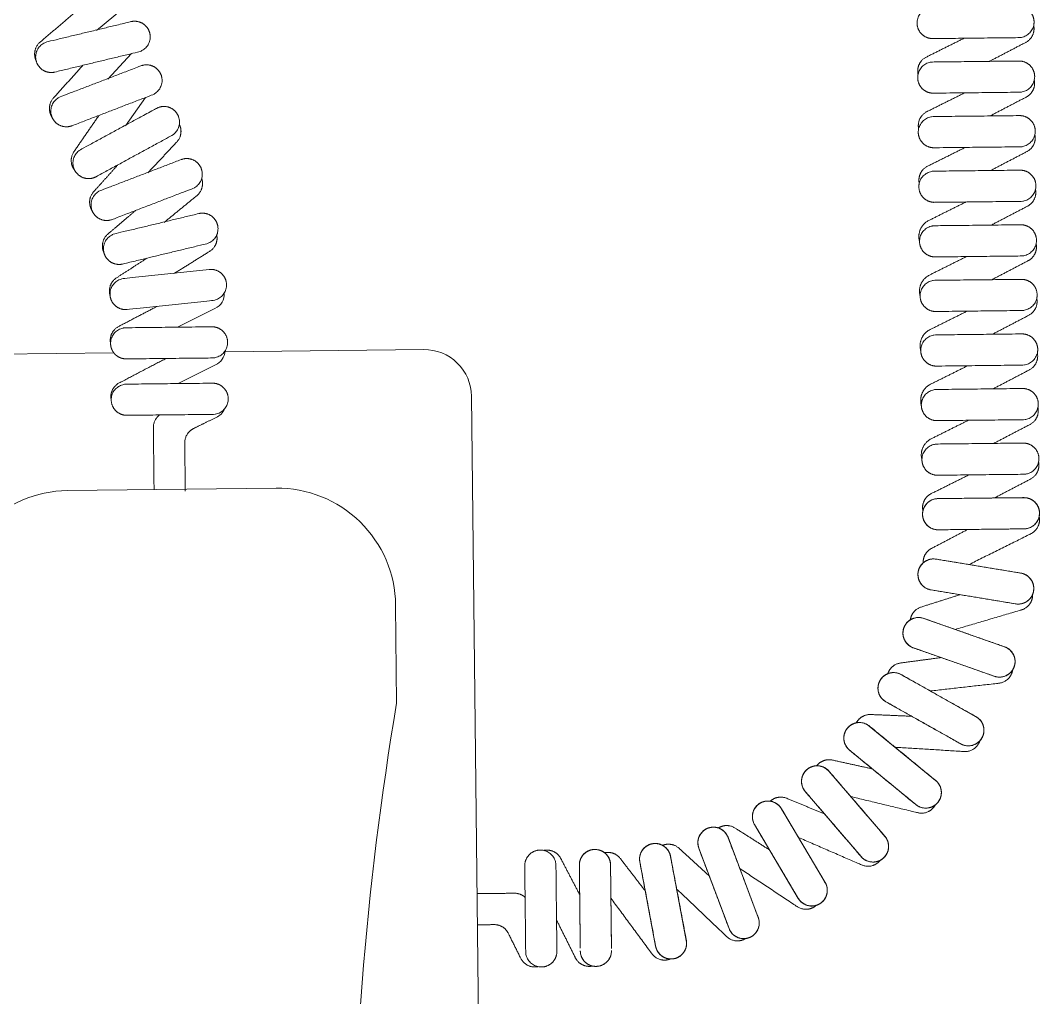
# Paper-space layout 'office1 floor1' of a CAD drawing. Header units: inches. Extents: x 0.3 to 10.8, y 1.4 to 4.2.
# Drawn here: x 7.92843 to 7.96991, y 2.16451 to 2.20429 of the extents above; entities that cross this region are included whole.
import ezdxf

# ---------------------------------------------------------------- set-up
doc = ezdxf.new("R2010")
doc.units = ezdxf.units.IN
doc.header["$MEASUREMENT"] = 0
doc.layers.get('0').update_dxf_attribs({"lineweight": 0})
doc.layers.add('EQUI', color=3, linetype='Continuous', lineweight=0)
doc.layers.add('EQUIP', color=3, linetype='Continuous', lineweight=0)

# ---------------------------------------------------------------- blocks, each defined once
blk = doc.blocks.new('IP PHONE')
at = {"layer": 'EQUI'}
blk.add_line((-48.645, 0), (35.687, 0), dxfattribs=at)
blk.add_lwpolyline([(-46.105, 92.724, -0.414214), (-39.856, 86.476), (-39.856, 77.976, 0.089443), (-39.856, 18.684), (-39.856, 13.497, -0.414214), (-46.105, 7.248), (-57.141, 7.248, -0.414214), (-63.389, 13.497), (-63.389, 18.684, 0.089443), (-63.389, 77.976), (-63.389, 86.476, -0.414214), (-57.141, 92.724)], format="xyb", close=True, dxfattribs=at)
blk.add_lwpolyline([(-60.624, 91.663), (-65.029, 91.663, 0.414214), (-67.528, 89.164), (-67.528, 2.499, 0.414214), (-65.029, 0), (-54.513, 0)], format="xyb", dxfattribs=at)
at = {"layer": 'EQUIP', "extrusion": (-0.984808, -0.173648, 0)}
blk.add_line((-77.78, 26.947), (-78.568, 31.415), dxfattribs=at)
at = {"layer": 'EQUIP', "extrusion": (0.984808, 0.173648, 0)}
blk.add_line((-76.943, 31.702), (-76.155, 27.233), dxfattribs=at)
at = {"layer": 'EQUIP', "extrusion": (0.939693, 0.34202, 0)}
blk.add_line((-80.834, 30.808), (-79.283, 26.544), dxfattribs=at)
at = {"layer": 'EQUIP', "extrusion": (-0.939693, -0.34202, 0)}
blk.add_line((-80.833, 25.98), (-82.385, 30.243), dxfattribs=at)
at = {"layer": 'EQUIP', "extrusion": (0.866025, 0.5, 0)}
blk.add_line((-84.512, 29.252), (-82.243, 25.322), dxfattribs=at)
at = {"layer": 'EQUIP', "extrusion": (-0.866025, -0.5, 0)}
blk.add_line((-83.672, 24.497), (-85.941, 28.427), dxfattribs=at)
at = {"layer": 'EQUIP', "extrusion": (0, 0, -1)}
for p, q in [((-87.863, 27.081), (-84.947, 23.605)), ((-86.21, 22.544), (-89.127, 26.02)), ((-90.786, 24.361), (-87.311, 21.444)), ((-88.371, 20.18), (-91.847, 23.097)), ((-93.193, 21.174), (-89.264, 18.906)), ((-90.089, 17.477), (-94.018, 19.745))]:
    blk.add_line(p, q, dxfattribs=at)
at = {"layer": 'EQUIP'}
for p, q in [((-74.605, 27.369), (-74.605, 27.369, 2.887)), ((-54.012, 0.686), (-52.016, 1.653)), ((-54.012, -2.298), (-52.016, -1.331)), ((-50.473, -13.5), (-49.383, -12.014)), ((-49.755, -15.826), (-48.48, -14.495)), ((-49.347, -18.227), (-47.909, -17.073))]:
    blk.add_line(p, q, dxfattribs=at)
at = {"layer": 'EQUIP', "extrusion": (0.34202, 0.939693, 0)}
blk.add_line((-95.01, 17.618), (-90.746, 16.067), dxfattribs=at)
at = {"layer": 'EQUIP', "extrusion": (-0.34202, -0.939693, 0)}
blk.add_line((-91.31, 14.516), (-95.574, 16.068), dxfattribs=at)
at = {"layer": 'EQUIP', "extrusion": (0.173648, 0.984808, 0)}
blk.add_line((-96.182, 13.801), (-91.713, 13.013), dxfattribs=at)
at = {"layer": 'EQUIP', "extrusion": (-0.173648, -0.984808, 0)}
blk.add_line((-92, 11.388), (-96.468, 12.176), dxfattribs=at)
at = {"layer": 'EQUIP', "extrusion": (2.1929e-12, 1, 0)}
blk.add_line((-96.673, 9.838), (-92.135, 9.838), dxfattribs=at)
at = {"layer": 'EQUIP', "extrusion": (-1.86217e-12, -1, 0)}
blk.add_line((-92.135, 8.188), (-96.673, 8.188), dxfattribs=at)
at = {"layer": 'EQUIP'}
for points in [[(-78.568, 31.415, 2.887), (-78.568, 31.415, 0)], [(-76.943, 31.702, 2.887), (-76.943, 31.702, 0)], [(-80.834, 30.808, 0), (-80.834, 30.808, 2.887)], [(-82.385, 30.243, 2.887), (-82.385, 30.243, 0)], [(-84.512, 29.252, 2.887), (-84.512, 29.252, 0)], [(-85.941, 28.427, 2.887), (-85.941, 28.427, 0)], [(-87.863, 27.081, 0), (-87.863, 27.081, 2.887)], [(-77.78, 26.947, 0), (-77.78, 26.947, 2.887)], [(-89.127, 26.02, 0), (-89.127, 26.02, 2.887)], [(-80.833, 25.98, 2.887), (-80.833, 25.98, 0)], [(-90.786, 24.361, 2.887), (-90.786, 24.361, 0)], [(-83.672, 24.497, 0), (-83.672, 24.497, 2.887)], [(-91.847, 23.097, 2.887), (-91.847, 23.097, 0)], [(-86.21, 22.544, 2.887), (-86.21, 22.544, 0)], [(-93.193, 21.174, 2.887), (-93.193, 21.174, 0)], [(-88.371, 20.18, 0), (-88.371, 20.18, 2.887)], [(-94.018, 19.745, 2.887), (-94.018, 19.745, 0)], [(-95.01, 17.618, 2.887), (-95.01, 17.618, 0)], [(-90.089, 17.477, 2.887), (-90.089, 17.477, 0)], [(-95.574, 16.068, 2.887), (-95.574, 16.068, 0)], [(-91.31, 14.516, 0), (-91.31, 14.516, 2.887)], [(-96.182, 13.801, 2.887), (-96.182, 13.801, 0)], [(-96.468, 12.176, 0), (-96.468, 12.176, 2.887)], [(-92, 11.388, 2.887), (-92, 11.388, 0)], [(-96.673, 9.838, 2.887), (-96.673, 9.838, 0)], [(-96.673, 8.188, 2.887), (-96.673, 8.188, 0)], [(-92.135, 8.188, 2.887), (-92.135, 8.188, 0)]]:
    blk.add_polyline3d(points, dxfattribs=at)
at = {"layer": 'EQUIP', "extrusion": (0, 0, -1)}
for centre, major_axis, start_param, end_param in [((-77.755, 31.558), (-0.583, 0.583), 5.323254, 8.464847), ((-81.61, 30.526), (-0.583, 0.583), 5.148721, 8.290314), ((-85.226, 28.839), (-0.583, 0.583), 4.974188, 8.115781), ((-88.495, 26.55), (-0.583, 0.583), 4.799655, 7.941248), ((-76.967, 27.09), (-0.583, 0.583), 2.181662, 5.323254), ((-80.058, 26.262), (-0.583, 0.583), 2.007129, 5.148721), ((-82.958, 24.91), (-0.583, 0.583), 1.832596, 4.974188), ((-91.317, 23.729), (0.583, 0.583), 3.054326, 6.195919), ((-85.578, 23.074), (-0.583, 0.583), 1.658063, 4.799655), ((-93.606, 20.46), (-0.583, 0.583), 4.45059, 7.592182), ((-87.841, 20.812), (-0.583, 0.583), 1.48353, 4.625123), ((-89.676, 18.191), (-0.583, 0.583), 1.308997, 4.45059), ((-95.292, 16.843), (0.583, 0.583), 2.70526, 5.846853), ((-91.028, 15.291), (0.583, 0.583), -0.436332, 2.70526), ((-96.325, 12.989), (-0.583, 0.583), 4.101524, 7.243116), ((-91.856, 12.201), (-0.583, 0.583), 0.959931, 4.101524), ((-96.673, 9.013), (-0.583, 0.583), 3.926991, 7.068583), ((-92.135, 9.013), (-0.583, 0.583), 0.785398, 3.926991)]:
    blk.add_ellipse(centre, major_axis=major_axis, ratio=1, start_param=start_param, end_param=end_param, dxfattribs=at)
at = {"layer": 'EQUIP'}
for centre, major_axis, start_param, end_param in [((-53.691, 2.71), (-0.583, 0.583), -0.385661, 0.388895), ((-53.691, -0.073), (-0.583, 0.583), -0.385661, 0.739792), ((-53.691, -3.057), (0.583, 0.583), 1.185135, 2.416096)]:
    blk.add_ellipse(centre, major_axis=major_axis, ratio=1, start_param=start_param, end_param=end_param, dxfattribs=at)
for points, weights, knots in [([(-76.155, 27.233, 2.887), (-76.155, 27.233, 1.444), (-76.155, 27.233), (-76.155, 27.233, 1.444), (-76.155, 27.233, 2.887), (-76.012, 26.421, 2.887), (-76.824, 26.278, 2.887), (-77.636, 26.134, 2.887), (-77.78, 26.947, 2.887), (-78.174, 29.181, 2.887), (-78.568, 31.415, 2.887), (-78.711, 32.228, 2.887), (-77.898, 32.371, 2.887), (-77.086, 32.514, 2.887), (-76.943, 31.702, 2.887), (-76.549, 29.467, 2.887), (-76.155, 27.233, 2.887), (-76.012, 26.421, 2.887), (-76.824, 26.278, 2.887), (-77.636, 26.134, 2.887), (-77.78, 26.947, 2.887), (-78.174, 29.181, 2.887), (-78.568, 31.415, 2.887), (-78.711, 32.228, 2.887), (-77.898, 32.371, 2.887), (-77.086, 32.514, 2.887), (-76.943, 31.702, 2.887), (-76.549, 29.467, 2.887), (-76.155, 27.233, 2.887)], [1, 1, 1, 1, 1, 0.707106781187, 1, 0.707106781187, 1, 1, 1, 0.707106781187, 1, 0.707106781187, 1, 1, 1, 0.707106781187, 1, 0.707106781187, 1, 1, 1, 0.707106781187, 1, 0.707106781187, 1, 1, 1], [0, 0, 0, 1, 1, 2, 2, 3.570796, 3.570796, 5.141593, 5.141593, 6.141593, 6.141593, 7.712389, 7.712389, 9.283185, 9.283185, 10.283185, 10.283185, 11.853982, 11.853982, 13.424778, 13.424778, 14.424778, 14.424778, 15.995574, 15.995574, 17.566371, 17.566371, 18.566371, 18.566371, 18.566371]), ([(-74.605, 29.135), (-75.67, 30.611), (-76.735, 32.087), (-77.107, 32.618), (-77.711, 32.382)], [1, 1, 1, 0.786151692928, 1], [0, 0, 0, 1, 1, 2.332478, 2.332478, 2.332478]), ([(-74.605, 31.906, 2.887), (-74.605, 31.906, 1.444), (-74.605, 31.906), (-74.605, 31.906, 1.444), (-74.605, 31.906, 2.887), (-74.605, 32.731, 2.887), (-73.78, 32.731, 2.887), (-72.955, 32.731, 2.887), (-72.955, 31.906, 2.887), (-72.955, 32.731, 2.887), (-73.78, 32.731, 2.887), (-74.605, 32.731, 2.887), (-74.605, 31.906, 2.887)], [1, 1, 1, 1, 1, 0.707106781187, 1, 0.707106781187, 1, 0.707106781187, 1, 0.707106781187, 1], [0, 0, 0, 1, 1, 2, 2, 3.570796, 3.570796, 5.141593, 5.141593, 6.712389, 6.712389, 8.283185, 8.283185, 8.283185]), ([(-72.955, 31.906, 2.887), (-72.955, 31.906, 1.444), (-72.955, 31.906), (-72.955, 32.731), (-73.78, 32.731), (-74.605, 32.731), (-74.605, 31.906), (-74.605, 32.731), (-73.78, 32.731), (-72.955, 32.731), (-72.955, 31.906), (-72.955, 31.906, 1.444), (-72.955, 31.906, 2.887)], [1, 1, 1, 0.707106781187, 1, 0.707106781187, 1, 0.707106781187, 1, 0.707106781187, 1, 1, 1], [0, 0, 0, 1, 1, 2.570796, 2.570796, 4.141593, 4.141593, 5.712389, 5.712389, 7.283185, 7.283185, 8.283185, 8.283185, 8.283185]), ([(-71.717, 30.253), (-72.2, 31.251), (-72.684, 32.25), (-72.958, 32.837), (-73.593, 32.71)], [1, 1, 1, 0.786151692939, 1], [0, 0, 0, 1, 1, 2.332478, 2.332478, 2.332478]), ([(-71.717, 31.906), (-71.717, 29.637), (-71.717, 27.369), (-71.717, 26.544), (-70.892, 26.544), (-70.067, 26.544), (-70.067, 27.369), (-70.067, 29.637), (-70.067, 31.906), (-70.067, 32.731), (-70.892, 32.731), (-71.717, 32.731), (-71.717, 31.906)], [1, 1, 1, 0.707106781187, 1, 0.707106781187, 1, 1, 1, 0.707106781187, 1, 0.707106781187, 1], [0, 0, 0, 1, 1, 2.570796, 2.570796, 4.141593, 4.141593, 5.141593, 5.141593, 6.712389, 6.712389, 8.283185, 8.283185, 8.283185]), ([(-70.706, 32.71), (-70.07, 32.837), (-69.796, 32.25), (-69.476, 31.589), (-69.157, 30.928), (-68.932, 30.462), (-68.414, 30.462), (-67.971, 30.462), (-67.528, 30.462)], [1, 0.786151692939, 1, 1, 1, 0.847202679916, 1, 1, 1], [0, 0, 0, 1.332478, 1.332478, 2.332478, 2.332478, 3.452675, 3.452675, 3.877036, 3.877036, 3.877036]), ([(-72.955, 27.369, 2.887), (-72.955, 27.369, 1.444), (-72.955, 27.369), (-72.955, 29.637), (-72.955, 31.906), (-72.955, 29.637), (-72.955, 27.369), (-72.955, 26.544), (-73.78, 26.544), (-74.605, 26.544), (-74.605, 27.369), (-74.605, 29.637), (-74.605, 31.906), (-74.605, 29.637), (-74.605, 27.369), (-74.605, 26.544), (-73.78, 26.544), (-72.955, 26.544), (-72.955, 27.369), (-72.955, 27.369, 1.444), (-72.955, 27.369, 2.887)], [1, 1, 1, 1, 1, 1, 1, 0.707106781187, 1, 0.707106781187, 1, 1, 1, 1, 1, 0.707106781187, 1, 0.707106781187, 1, 1, 1], [0, 0, 0, 1, 1, 2, 2, 3, 3, 4.570796, 4.570796, 6.141593, 6.141593, 7.141593, 7.141593, 8.141593, 8.141593, 9.712389, 9.712389, 11.283185, 11.283185, 12.283185, 12.283185, 12.283185]), ([(-79.283, 26.544, 2.887), (-79.283, 26.544, 1.444), (-79.283, 26.544), (-79.283, 26.544, 1.444), (-79.283, 26.544, 2.887), (-79, 25.769, 2.887), (-79.776, 25.487, 2.887), (-80.551, 25.205, 2.887), (-80.833, 25.98, 2.887), (-81.609, 28.112, 2.887), (-82.385, 30.243, 2.887), (-82.667, 31.019, 2.887), (-81.892, 31.301, 2.887), (-81.117, 31.583, 2.887), (-80.834, 30.808, 2.887), (-80.058, 28.676, 2.887), (-79.283, 26.544, 2.887), (-79.12, 26.096, 2.887), (-79.426, 25.732, 2.887), (-79.732, 25.367, 2.887), (-80.201, 25.449, 2.887), (-80.67, 25.532, 2.887), (-80.833, 25.98, 2.887), (-81.609, 28.112, 2.887), (-82.385, 30.243, 2.887), (-82.667, 31.019, 2.887), (-81.892, 31.301, 2.887), (-81.117, 31.583, 2.887), (-80.834, 30.808, 2.887), (-80.058, 28.676, 2.887), (-79.283, 26.544, 2.887)], [1, 1, 1, 1, 1, 0.707106781187, 1, 0.707106781187, 1, 1, 1, 0.707106781187, 1, 0.707106781187, 1, 1, 1, 0.866025403784, 1, 0.866025403784, 1, 0.866025403784, 1, 1, 1, 0.707106781187, 1, 0.707106781187, 1, 1, 1], [0, 0, 0, 1, 1, 2, 2, 3.570796, 3.570796, 5.141593, 5.141593, 6.141593, 6.141593, 7.712389, 7.712389, 9.283185, 9.283185, 10.283185, 10.283185, 11.330383, 11.330383, 12.37758, 12.37758, 13.424778, 13.424778, 14.424778, 14.424778, 15.995574, 15.995574, 17.566371, 17.566371, 18.566371, 18.566371, 18.566371]), ([(-78.086, 28.686), (-79.392, 29.955), (-80.697, 31.223), (-81.155, 31.682), (-81.709, 31.344)], [1, 1, 1, 0.786151692921, 1], [0, 0, 0, 1, 1, 2.332478, 2.332478, 2.332478]), ([(-72.955, 27.369, 2.887), (-72.955, 29.637, 2.887), (-72.955, 31.906, 2.887), (-72.955, 29.637, 2.887), (-72.955, 27.369, 2.887), (-72.955, 26.544, 2.887), (-73.78, 26.544, 2.887), (-74.605, 26.544, 2.887), (-74.605, 27.369, 2.887), (-74.605, 29.637, 2.887), (-74.605, 31.906, 2.887), (-74.605, 29.637, 2.887), (-74.605, 27.369, 2.887), (-74.605, 26.544, 2.887), (-73.78, 26.544, 2.887), (-72.955, 26.544, 2.887), (-72.955, 27.369, 2.887)], [1, 1, 1, 1, 1, 0.707106781187, 1, 0.707106781187, 1, 1, 1, 1, 1, 0.707106781187, 1, 0.707106781187, 1], [0, 0, 0, 1, 1, 2, 2, 3.570796, 3.570796, 5.141593, 5.141593, 6.141593, 6.141593, 7.141593, 7.141593, 8.712389, 8.712389, 10.283185, 10.283185, 10.283185]), ([(-82.243, 25.322, 2.887), (-82.243, 25.322, 1.444), (-82.243, 25.322), (-82.243, 25.322, 1.444), (-82.243, 25.322, 2.887), (-82.005, 24.91, 2.887), (-82.243, 24.497, 2.887), (-82.481, 24.085, 2.887), (-82.958, 24.085, 2.887), (-83.434, 24.085, 2.887), (-83.672, 24.497, 2.887), (-84.806, 26.462, 2.887), (-85.941, 28.427, 2.887), (-86.353, 29.141, 2.887), (-85.639, 29.554, 2.887), (-84.924, 29.966, 2.887), (-84.512, 29.252, 2.887), (-83.377, 27.287, 2.887), (-82.243, 25.322, 2.887), (-81.831, 24.608, 2.887), (-82.545, 24.195, 2.887), (-83.26, 23.783, 2.887), (-83.672, 24.497, 2.887), (-84.806, 26.462, 2.887), (-85.941, 28.427, 2.887), (-86.179, 28.839, 2.887), (-85.941, 29.252, 2.887), (-85.702, 29.664, 2.887), (-85.226, 29.664, 2.887), (-84.75, 29.664, 2.887), (-84.512, 29.252, 2.887), (-83.377, 27.287, 2.887), (-82.243, 25.322, 2.887)], [1, 1, 1, 1, 1, 0.866025403784, 1, 0.866025403784, 1, 0.866025403784, 1, 1, 1, 0.707106781187, 1, 0.707106781187, 1, 1, 1, 0.707106781187, 1, 0.707106781187, 1, 1, 1, 0.866025403784, 1, 0.866025403784, 1, 0.866025403784, 1, 1, 1], [0, 0, 0, 1, 1, 2, 2, 3.047198, 3.047198, 4.094395, 4.094395, 5.141593, 5.141593, 6.141593, 6.141593, 7.712389, 7.712389, 9.283185, 9.283185, 10.283185, 10.283185, 11.853982, 11.853982, 13.424778, 13.424778, 14.424778, 14.424778, 15.471976, 15.471976, 16.519173, 16.519173, 17.566371, 17.566371, 18.566371, 18.566371, 18.566371]), ([(-81.437, 27.639), (-82.943, 28.662), (-84.448, 29.685), (-84.98, 30.057), (-85.467, 29.628)], [1, 1, 1, 0.78615169292, 1], [0, 0, 0, 1, 1, 2.332478, 2.332478, 2.332478]), ([(-76.425, 28.768), (-75.785, 27.915), (-75.144, 27.063), (-74.832, 26.617), (-74.3, 26.728)], [1, 1, 1, 0.835008954328, 1], [0, 0, 0, 1, 1, 2.165295, 2.165295, 2.165295]), ([(-72.955, 28.927), (-72.472, 27.976), (-71.989, 27.025), (-71.715, 26.438), (-71.079, 26.565)], [1, 1, 1, 0.786151691851, 1], [0, 0, 0, 1, 1, 2.332478, 2.332478, 2.332478]), ([(-70.067, 29.036), (-69.829, 28.813), (-69.503, 28.813), (-68.516, 28.813), (-67.528, 28.813)], [1, 0.929807311735, 1, 1, 1], [0, 0, 0, 0.753815, 0.753815, 1.375486, 1.375486, 1.375486]), ([(-84.555, 26.027), (-86.216, 26.772), (-87.876, 27.518), (-88.464, 27.792), (-88.869, 27.286)], [1, 1, 1, 0.786151692925, 1], [0, 0, 0, 1, 1, 2.332478, 2.332478, 2.332478]), ([(-79.816, 28.009), (-79.036, 27.28), (-78.257, 26.552), (-77.873, 26.167), (-77.368, 26.369)], [1, 1, 1, 0.83500895432, 1], [0, 0, 0, 1, 1, 2.165295, 2.165295, 2.165295]), ([(-84.947, 23.605, 2.887), (-84.947, 23.605, 1.444), (-84.947, 23.605), (-84.947, 23.605, 1.444), (-84.947, 23.605, 2.887), (-84.416, 22.973, 2.887), (-85.048, 22.443, 2.887), (-85.68, 21.912, 2.887), (-86.21, 22.544, 2.887), (-87.669, 24.282, 2.887), (-89.127, 26.02, 2.887), (-89.657, 26.652, 2.887), (-89.025, 27.182, 2.887), (-88.393, 27.712, 2.887), (-87.863, 27.081, 2.887), (-86.405, 25.343, 2.887), (-84.947, 23.605, 2.887), (-84.416, 22.973, 2.887), (-85.048, 22.443, 2.887), (-85.68, 21.912, 2.887), (-86.21, 22.544, 2.887), (-87.669, 24.282, 2.887), (-89.127, 26.02, 2.887), (-89.657, 26.652, 2.887), (-89.025, 27.182, 2.887), (-88.393, 27.712, 2.887), (-87.863, 27.081, 2.887), (-86.405, 25.343, 2.887), (-84.947, 23.605, 2.887)], [1, 1, 1, 1, 1, 0.707106781187, 1, 0.707106781187, 1, 1, 1, 0.707106781187, 1, 0.707106781187, 1, 1, 1, 0.707106781187, 1, 0.707106781187, 1, 1, 1, 0.707106781187, 1, 0.707106781187, 1, 1, 1], [0, 0, 0, 1, 1, 2, 2, 3.570796, 3.570796, 5.141593, 5.141593, 6.141593, 6.141593, 7.712389, 7.712389, 9.283185, 9.283185, 10.283185, 10.283185, 11.853982, 11.853982, 13.424778, 13.424778, 14.424778, 14.424778, 15.995574, 15.995574, 17.566371, 17.566371, 18.566371, 18.566371, 18.566371]), ([(-83.022, 26.672), (-82.129, 26.09), (-81.235, 25.508), (-80.789, 25.196), (-80.327, 25.482)], [1, 1, 1, 0.835008954318, 1], [0, 0, 0, 1, 1, 2.165295, 2.165295, 2.165295]), ([(-87.346, 23.897), (-89.11, 24.343), (-90.875, 24.789), (-91.502, 24.957), (-91.813, 24.388)], [1, 1, 1, 0.786151692935, 1], [0, 0, 0, 1, 1, 2.332478, 2.332478, 2.332478]), ([(-85.948, 24.799), (-84.967, 24.381), (-83.986, 23.963), (-83.493, 23.733), (-83.088, 24.095)], [1, 1, 1, 0.835008954319, 1], [0, 0, 0, 1, 1, 2.165295, 2.165295, 2.165295]), ([(-87.311, 21.444, 2.887), (-87.311, 21.444, 1.444), (-87.311, 21.444), (-87.311, 21.444, 1.444), (-87.311, 21.444, 2.887), (-86.679, 20.914, 2.887), (-87.209, 20.282, 2.887), (-87.739, 19.65, 2.887), (-88.371, 20.18, 2.887), (-90.109, 21.638, 2.887), (-91.847, 23.097, 2.887), (-92.479, 23.627, 2.887), (-91.949, 24.259, 2.887), (-91.418, 24.891, 2.887), (-90.786, 24.361, 2.887), (-89.049, 22.902, 2.887), (-87.311, 21.444, 2.887), (-86.679, 20.914, 2.887), (-87.209, 20.282, 2.887), (-87.739, 19.65, 2.887), (-88.371, 20.18, 2.887), (-90.109, 21.638, 2.887), (-91.847, 23.097, 2.887), (-92.479, 23.627, 2.887), (-91.949, 24.259, 2.887), (-91.418, 24.891, 2.887), (-90.786, 24.361, 2.887), (-89.049, 22.902, 2.887), (-87.311, 21.444, 2.887)], [1, 1, 1, 1, 1, 0.707106781187, 1, 0.707106781187, 1, 1, 1, 0.707106781187, 1, 0.707106781187, 1, 1, 1, 0.707106781187, 1, 0.707106781187, 1, 1, 1, 0.707106781187, 1, 0.707106781187, 1, 1, 1], [0, 0, 0, 1, 1, 2, 2, 3.570796, 3.570796, 5.141593, 5.141593, 6.141593, 6.141593, 7.712389, 7.712389, 9.283185, 9.283185, 10.283185, 10.283185, 11.853982, 11.853982, 13.424778, 13.424778, 14.424778, 14.424778, 15.995574, 15.995574, 17.566371, 17.566371, 18.566371, 18.566371, 18.566371]), ([(-88.505, 22.446), (-87.466, 22.205), (-86.427, 21.963), (-85.901, 21.823), (-85.565, 22.25)], [1, 1, 1, 0.835008954325, 1], [0, 0, 0, 1, 1, 2.165295, 2.165295, 2.165295]), ([(-89.724, 21.315), (-91.54, 21.448), (-93.355, 21.581), (-94.001, 21.637), (-94.208, 21.023)], [1, 1, 1, 0.786151692949, 1], [0, 0, 0, 1, 1, 2.332478, 2.332478, 2.332478]), ([(-89.264, 18.906, 2.887), (-89.264, 18.906, 1.444), (-89.264, 18.906), (-89.264, 18.906, 1.444), (-89.264, 18.906, 2.887), (-88.549, 18.493, 2.887), (-88.962, 17.779, 2.887), (-89.374, 17.064, 2.887), (-90.089, 17.477, 2.887), (-92.053, 18.611, 2.887), (-94.018, 19.745, 2.887), (-94.732, 20.158, 2.887), (-94.32, 20.872, 2.887), (-93.907, 21.587, 2.887), (-93.193, 21.174, 2.887), (-91.228, 20.04, 2.887), (-89.264, 18.906, 2.887), (-88.549, 18.493, 2.887), (-88.962, 17.779, 2.887), (-89.374, 17.064, 2.887), (-90.089, 17.477, 2.887), (-92.053, 18.611, 2.887), (-94.018, 19.745, 2.887), (-94.732, 20.158, 2.887), (-94.32, 20.872, 2.887), (-93.907, 21.587, 2.887), (-93.193, 21.174, 2.887), (-91.228, 20.04, 2.887), (-89.264, 18.906, 2.887)], [1, 1, 1, 1, 1, 0.707106781187, 1, 0.707106781187, 1, 1, 1, 0.707106781187, 1, 0.707106781187, 1, 1, 1, 0.707106781187, 1, 0.707106781187, 1, 1, 1, 0.707106781187, 1, 0.707106781187, 1, 1, 1], [0, 0, 0, 1, 1, 2, 2, 3.570796, 3.570796, 5.141593, 5.141593, 6.141593, 6.141593, 7.712389, 7.712389, 9.283185, 9.283185, 10.283185, 10.283185, 11.853982, 11.853982, 13.424778, 13.424778, 14.424778, 14.424778, 15.995574, 15.995574, 17.566371, 17.566371, 18.566371, 18.566371, 18.566371]), ([(-90.613, 19.685), (-89.548, 19.628), (-88.483, 19.571), (-87.942, 19.523), (-87.684, 20.002)], [1, 1, 1, 0.835008954335, 1], [0, 0, 0, 1, 1, 2.165295, 2.165295, 2.165295]), ([(-91.618, 18.36), (-93.429, 18.175), (-95.24, 17.991), (-95.886, 17.934), (-95.983, 17.293)], [1, 1, 1, 0.786151692965, 1], [0, 0, 0, 1, 1, 2.332478, 2.332478, 2.332478]), ([(-90.746, 16.067, 2.887), (-90.746, 16.067, 1.444), (-90.746, 16.067), (-90.746, 16.067, 1.444), (-90.746, 16.067, 2.887), (-89.971, 15.784, 2.887), (-90.253, 15.009, 2.887), (-90.535, 14.234, 2.887), (-91.31, 14.516, 2.887), (-93.442, 15.292, 2.887), (-95.574, 16.068, 2.887), (-96.349, 16.35, 2.887), (-96.067, 17.125, 2.887), (-95.785, 17.901, 2.887), (-95.01, 17.618, 2.887), (-92.878, 16.842, 2.887), (-90.746, 16.067, 2.887), (-89.971, 15.784, 2.887), (-90.253, 15.009, 2.887), (-90.535, 14.234, 2.887), (-91.31, 14.516, 2.887), (-93.442, 15.292, 2.887), (-95.574, 16.068, 2.887), (-96.349, 16.35, 2.887), (-96.067, 17.125, 2.887), (-95.785, 17.901, 2.887), (-95.01, 17.618, 2.887), (-92.878, 16.842, 2.887), (-90.746, 16.067, 2.887)], [1, 1, 1, 1, 1, 0.707106781187, 1, 0.707106781187, 1, 1, 1, 0.707106781187, 1, 0.707106781187, 1, 1, 1, 0.707106781187, 1, 0.707106781187, 1, 1, 1, 0.707106781187, 1, 0.707106781187, 1, 1, 1], [0, 0, 0, 1, 1, 2, 2, 3.570796, 3.570796, 5.141593, 5.141593, 6.141593, 6.141593, 7.712389, 7.712389, 9.283185, 9.283185, 10.283185, 10.283185, 11.853982, 11.853982, 13.424778, 13.424778, 14.424778, 14.424778, 15.995574, 15.995574, 17.566371, 17.566371, 18.566371, 18.566371, 18.566371]), ([(-92.211, 16.6), (-91.152, 16.728), (-90.093, 16.857), (-89.551, 16.904), (-89.381, 17.421)], [1, 1, 1, 0.835008954348, 1], [0, 0, 0, 1, 1, 2.165295, 2.165295, 2.165295]), ([(-92.97, 15.12), (-94.721, 14.624), (-96.473, 14.128), (-97.099, 13.96), (-97.084, 13.312)], [1, 1, 1, 0.786151692981, 1], [0, 0, 0, 1, 1, 2.332478, 2.332478, 2.332478]), ([(-93.248, 13.284), (-92.228, 13.594), (-91.207, 13.905), (-90.682, 14.046), (-90.604, 14.584)], [1, 1, 1, 0.835008954362, 1], [0, 0, 0, 1, 1, 2.165295, 2.165295, 2.165295]), ([(-91.713, 13.013, 2.887), (-91.713, 13.013, 1.444), (-91.713, 13.013), (-91.713, 13.013, 1.444), (-91.713, 13.013, 2.887), (-90.901, 12.87, 2.887), (-91.044, 12.058, 2.887), (-91.187, 11.245, 2.887), (-92, 11.388, 2.887), (-94.234, 11.782, 2.887), (-96.468, 12.176, 2.887), (-97.28, 12.32, 2.887), (-97.137, 13.132, 2.887), (-96.994, 13.944, 2.887), (-96.182, 13.801, 2.887), (-93.947, 13.407, 2.887), (-91.713, 13.013, 2.887), (-90.901, 12.87, 2.887), (-91.044, 12.058, 2.887), (-91.187, 11.245, 2.887), (-92, 11.388, 2.887), (-94.234, 11.782, 2.887), (-96.468, 12.176, 2.887), (-97.28, 12.32, 2.887), (-97.137, 13.132, 2.887), (-96.994, 13.944, 2.887), (-96.182, 13.801, 2.887), (-93.947, 13.407, 2.887), (-91.713, 13.013, 2.887)], [1, 1, 1, 1, 1, 0.707106781187, 1, 0.707106781187, 1, 1, 1, 0.707106781187, 1, 0.707106781187, 1, 1, 1, 0.707106781187, 1, 0.707106781187, 1, 1, 1, 0.707106781187, 1, 0.707106781187, 1, 1, 1], [0, 0, 0, 1, 1, 2, 2, 3.570796, 3.570796, 5.141593, 5.141593, 6.141593, 6.141593, 7.712389, 7.712389, 9.283185, 9.283185, 10.283185, 10.283185, 11.853982, 11.853982, 13.424778, 13.424778, 14.424778, 14.424778, 15.995574, 15.995574, 17.566371, 17.566371, 18.566371, 18.566371, 18.566371]), ([(-93.739, 11.695), (-95.378, 10.902), (-97.016, 10.11), (-97.604, 9.836), (-97.476, 9.2)], [1, 1, 1, 0.786151692996, 1], [0, 0, 0, 1, 1, 2.332478, 2.332478, 2.332478]), ([(-93.694, 9.838), (-92.743, 10.321), (-91.792, 10.804), (-91.299, 11.034), (-91.316, 11.578)], [1, 1, 1, 0.835008954375, 1], [0, 0, 0, 1, 1, 2.165295, 2.165295, 2.165295]), ([(-92.135, 9.838, 2.887), (-92.135, 9.838, 1.444), (-92.135, 9.838), (-92.135, 9.838, 1.444), (-92.135, 9.838, 2.887), (-91.659, 9.838, 2.887), (-91.421, 9.426, 2.887), (-91.183, 9.013, 2.887), (-91.421, 8.601, 2.887), (-91.659, 8.188, 2.887), (-92.135, 8.188, 2.887), (-94.404, 8.188, 2.887), (-96.673, 8.188, 2.887), (-97.498, 8.188, 2.887), (-97.498, 9.013, 2.887), (-97.498, 9.838, 2.887), (-96.673, 9.838, 2.887), (-94.404, 9.838, 2.887), (-92.135, 9.838, 2.887), (-91.31, 9.838, 2.887), (-91.31, 9.013, 2.887), (-91.31, 8.188, 2.887), (-92.135, 8.188, 2.887), (-94.404, 8.188, 2.887), (-96.673, 8.188, 2.887), (-97.498, 8.188, 2.887), (-97.498, 9.013, 2.887), (-97.498, 9.838, 2.887), (-96.673, 9.838, 2.887), (-94.404, 9.838, 2.887), (-92.135, 9.838, 2.887)], [1, 1, 1, 1, 1, 0.866025403784, 1, 0.866025403784, 1, 0.866025403784, 1, 1, 1, 0.707106781187, 1, 0.707106781187, 1, 1, 1, 0.707106781187, 1, 0.707106781187, 1, 1, 1, 0.707106781187, 1, 0.707106781187, 1, 1, 1], [0, 0, 0, 1, 1, 2, 2, 3.047198, 3.047198, 4.094395, 4.094395, 5.141593, 5.141593, 6.141593, 6.141593, 7.712389, 7.712389, 9.283185, 9.283185, 10.283185, 10.283185, 11.853982, 11.853982, 13.424778, 13.424778, 14.424778, 14.424778, 15.995574, 15.995574, 17.566371, 17.566371, 18.566371, 18.566371, 18.566371]), ([(-93.789, 6.951), (-92.79, 7.434), (-91.792, 7.917), (-91.204, 8.191), (-91.332, 8.827)], [1, 1, 1, 0.786151692996, 1], [0, 0, 0, 1, 1, 2.332478, 2.332478, 2.332478]), ([(-95.114, 8.188), (-96.065, 7.705), (-97.016, 7.222), (-97.604, 6.948), (-97.476, 6.312)], [1, 1, 1, 0.786151691907, 1], [0, 0, 0, 1, 1, 2.332478, 2.332478, 2.332478]), ([(-54.012, 3.47), (-53.374, 3.772), (-52.801, 4.049), (-52.336, 4.275), (-52.336, 4.792), (-52.336, 6.069), (-52.336, 7.346)], [1, 1, 1, 0.847202679949, 1, 1, 1], [0, 0, 0, 1, 1, 2.120197, 2.120197, 3.120197, 3.120197, 3.120197]), ([(-51.023, 3.305), (-50.686, 3.553), (-50.686, 3.971), (-50.686, 5.616), (-50.686, 7.261)], [1, 0.892086846809, 1, 1, 1], [0, 0, 0, 0.937707, 0.937707, 1.937707, 1.937707, 1.937707]), ([(-96.673, 5.301), (-94.404, 5.301), (-92.135, 5.301), (-91.31, 5.301), (-91.31, 6.126), (-91.31, 6.951), (-92.135, 6.951), (-94.404, 6.951), (-96.673, 6.951), (-97.498, 6.951), (-97.498, 6.126), (-97.498, 5.301), (-96.673, 5.301)], [1, 1, 1, 0.707106781187, 1, 0.707106781187, 1, 1, 1, 0.707106781187, 1, 0.707106781187, 1], [0, 0, 0, 1, 1, 2.570796, 2.570796, 4.141593, 4.141593, 5.141593, 5.141593, 6.712389, 6.712389, 8.283185, 8.283185, 8.283185]), ([(-93.789, 4.064), (-92.79, 4.547), (-91.792, 5.03), (-91.115, 5.386), (-91.31, 6.126)], [1, 1, 1, 0.782764060815, 1], [0, 0, 0, 1, 1, 2.343403, 2.343403, 2.343403]), ([(-95.114, 5.301), (-96.065, 4.818), (-97.016, 4.335), (-97.604, 4.061), (-97.476, 3.425)], [1, 1, 1, 0.786151691907, 1], [0, 0, 0, 1, 1, 2.332478, 2.332478, 2.332478]), ([(-96.673, 2.414), (-94.404, 2.414), (-92.135, 2.414), (-91.31, 2.414), (-91.31, 3.239), (-91.31, 4.064), (-92.135, 4.064), (-94.404, 4.064), (-96.673, 4.064), (-97.498, 4.064), (-97.498, 3.239), (-97.498, 2.414), (-96.673, 2.414)], [1, 1, 1, 0.707106781187, 1, 0.707106781187, 1, 1, 1, 0.707106781187, 1, 0.707106781187, 1], [0, 0, 0, 1, 1, 2.570796, 2.570796, 4.141593, 4.141593, 5.141593, 5.141593, 6.712389, 6.712389, 8.283185, 8.283185, 8.283185]), ([(-93.789, 1.176), (-92.79, 1.659), (-91.792, 2.142), (-91.115, 2.499), (-91.31, 3.239)], [1, 1, 1, 0.782764060816, 1], [0, 0, 0, 1, 1, 2.343403, 2.343403, 2.343403]), ([(-53.836, 1.656), (-51.567, 1.656), (-49.299, 1.656), (-48.474, 1.656), (-48.474, 2.48), (-48.474, 3.305), (-49.299, 3.305), (-51.567, 3.305), (-53.836, 3.305), (-54.661, 3.305), (-54.661, 2.48), (-54.661, 1.656), (-53.836, 1.656)], [1, 1, 1, 0.707106781187, 1, 0.707106781187, 1, 1, 1, 0.707106781187, 1, 0.707106781187, 1], [0, 0, 0, 1, 1, 2.570796, 2.570796, 4.141593, 4.141593, 5.141593, 5.141593, 6.712389, 6.712389, 8.283185, 8.283185, 8.283185]), ([(-95.114, 2.414), (-96.065, 1.931), (-97.016, 1.448), (-97.604, 1.174), (-97.476, 0.538)], [1, 1, 1, 0.786151691907, 1], [0, 0, 0, 1, 1, 2.332478, 2.332478, 2.332478]), ([(-51.393, 0.321), (-50.163, 0.946), (-48.934, 1.571), (-48.346, 1.845), (-48.474, 2.48)], [1, 1, 1, 0.786151691907, 1], [0, 0, 0, 1, 1, 2.332478, 2.332478, 2.332478]), ([(-96.673, -0.474), (-94.404, -0.474), (-92.135, -0.474), (-91.31, -0.474), (-91.31, 0.351), (-91.31, 1.176), (-92.135, 1.176), (-94.404, 1.176), (-96.673, 1.176), (-97.498, 1.176), (-97.498, 0.351), (-97.498, -0.474), (-96.673, -0.474)], [1, 1, 1, 0.707106781187, 1, 0.707106781187, 1, 1, 1, 0.707106781187, 1, 0.707106781187, 1], [0, 0, 0, 1, 1, 2.570796, 2.570796, 4.141593, 4.141593, 5.141593, 5.141593, 6.712389, 6.712389, 8.283185, 8.283185, 8.283185]), ([(-93.789, -1.711), (-92.79, -1.228), (-91.792, -0.745), (-91.115, -0.388), (-91.31, 0.351)], [1, 1, 1, 0.782764060815, 1], [0, 0, 0, 1, 1, 2.343403, 2.343403, 2.343403]), ([(-49.299, 0.321), (-51.567, 0.321), (-53.836, 0.321), (-54.661, 0.321), (-54.661, -0.504), (-54.661, -1.328), (-53.836, -1.328), (-51.567, -1.328), (-49.299, -1.328), (-48.822, -1.328), (-48.584, -0.916), (-48.346, -0.504), (-48.584, -0.091), (-48.822, 0.321), (-49.299, 0.321)], [1, 1, 1, 0.707106781187, 1, 0.707106781187, 1, 1, 1, 0.866025403784, 1, 0.866025403784, 1, 0.866025403784, 1], [0, 0, 0, 1, 1, 2.570796, 2.570796, 4.141593, 4.141593, 5.141593, 5.141593, 6.18879, 6.18879, 7.235988, 7.235988, 8.283185, 8.283185, 8.283185]), ([(-95.114, -0.474), (-96.065, -0.957), (-97.016, -1.44), (-97.604, -1.714), (-97.476, -2.35)], [1, 1, 1, 0.786151691907, 1], [0, 0, 0, 1, 1, 2.332478, 2.332478, 2.332478]), ([(-50.959, -2.442), (-49.946, -1.928), (-48.934, -1.413), (-48.346, -1.139), (-48.474, -0.504)], [1, 1, 1, 0.786151691907, 1], [0, 0, 0, 1, 1, 2.332478, 2.332478, 2.332478]), ([(-96.673, -3.361), (-94.404, -3.361), (-92.135, -3.361), (-91.31, -3.361), (-91.31, -2.536), (-91.31, -1.711), (-92.135, -1.711), (-94.404, -1.711), (-96.673, -1.711), (-97.498, -1.711), (-97.498, -2.536), (-97.498, -3.361), (-96.673, -3.361)], [1, 1, 1, 0.707106781187, 1, 0.707106781187, 1, 1, 1, 0.707106781187, 1, 0.707106781187, 1], [0, 0, 0, 1, 1, 2.570796, 2.570796, 4.141593, 4.141593, 5.141593, 5.141593, 6.712389, 6.712389, 8.283185, 8.283185, 8.283185]), ([(-93.789, -4.598), (-92.79, -4.115), (-91.792, -3.632), (-91.115, -3.276), (-91.31, -2.536)], [1, 1, 1, 0.782764060816, 1], [0, 0, 0, 1, 1, 2.343403, 2.343403, 2.343403]), ([(-53.735, -4.362), (-51.477, -4.148), (-49.218, -3.935), (-48.397, -3.857), (-48.475, -3.036), (-48.552, -2.214), (-49.374, -2.292), (-51.632, -2.506), (-53.891, -2.719), (-54.712, -2.797), (-54.634, -3.618), (-54.557, -4.44), (-53.735, -4.362)], [1, 1, 1, 0.707106781187, 1, 0.707106781187, 1, 1, 1, 0.707106781187, 1, 0.707106781187, 1], [0, 0, 0, 1, 1, 2.570796, 2.570796, 4.141593, 4.141593, 5.141593, 5.141593, 6.712389, 6.712389, 8.283185, 8.283185, 8.283185]), ([(-50.445, -4.996), (-49.646, -4.49), (-48.847, -3.985), (-48.288, -3.657), (-48.475, -3.036)], [1, 1, 1, 0.786151691914, 1], [0, 0, 0, 1, 1, 2.332478, 2.332478, 2.332478]), ([(-95.114, -3.361), (-96.065, -3.844), (-97.016, -4.327), (-97.604, -4.601), (-97.476, -5.237)], [1, 1, 1, 0.786151691907, 1], [0, 0, 0, 1, 1, 2.332478, 2.332478, 2.332478]), ([(-51.86, -4.162), (-52.809, -4.737), (-53.757, -5.312), (-54.261, -5.608), (-54.15, -6.18)], [1, 1, 1, 0.816496229283, 1], [0, 0, 0, 1, 1, 2.230961, 2.230961, 2.230961]), ([(-96.673, -6.248), (-94.404, -6.248), (-92.135, -6.248), (-91.31, -6.248), (-91.31, -5.423), (-91.31, -4.598), (-92.135, -4.598), (-94.404, -4.598), (-96.673, -4.598), (-97.498, -4.598), (-97.498, -5.423), (-97.498, -6.248), (-96.673, -6.248)], [1, 1, 1, 0.707106781187, 1, 0.707106781187, 1, 1, 1, 0.707106781187, 1, 0.707106781187, 1], [0, 0, 0, 1, 1, 2.570796, 2.570796, 4.141593, 4.141593, 5.141593, 5.141593, 6.712389, 6.712389, 8.283185, 8.283185, 8.283185]), ([(-53.213, -7.323), (-51.002, -6.816), (-48.791, -6.31), (-47.987, -6.125), (-48.171, -5.321), (-48.355, -4.517), (-49.159, -4.701), (-51.37, -5.208), (-53.582, -5.715), (-54.386, -5.899), (-54.202, -6.703), (-54.018, -7.507), (-53.213, -7.323)], [1, 1, 1, 0.707106781187, 1, 0.707106781187, 1, 1, 1, 0.707106781187, 1, 0.707106781187, 1], [0, 0, 0, 1, 1, 2.570796, 2.570796, 4.141593, 4.141593, 5.141593, 5.141593, 6.712389, 6.712389, 8.283185, 8.283185, 8.283185]), ([(-49.868, -7.522), (-49.142, -6.916), (-48.416, -6.311), (-47.904, -5.913), (-48.171, -5.321)], [1, 1, 1, 0.786151691921, 1], [0, 0, 0, 1, 1, 2.332478, 2.332478, 2.332478]), ([(-93.789, -7.486), (-92.79, -7.003), (-91.792, -6.52), (-91.115, -6.163), (-91.31, -5.423)], [1, 1, 1, 0.782764060815, 1], [0, 0, 0, 1, 1, 2.343403, 2.343403, 2.343403]), ([(-95.114, -6.248), (-96.065, -6.731), (-97.016, -7.215), (-97.604, -7.489), (-97.476, -8.124)], [1, 1, 1, 0.786151691907, 1], [0, 0, 0, 1, 1, 2.332478, 2.332478, 2.332478]), ([(-51.38, -6.88), (-52.246, -7.574), (-53.111, -8.268), (-53.571, -8.626), (-53.387, -9.18)], [1, 1, 1, 0.816496229291, 1], [0, 0, 0, 1, 1, 2.230961, 2.230961, 2.230961]), ([(-96.673, -9.136), (-94.404, -9.136), (-92.135, -9.136), (-91.31, -9.136), (-91.31, -8.311), (-91.31, -7.486), (-92.135, -7.486), (-94.404, -7.486), (-96.673, -7.486), (-97.498, -7.486), (-97.498, -8.311), (-97.498, -9.136), (-96.673, -9.136)], [1, 1, 1, 0.707106781187, 1, 0.707106781187, 1, 1, 1, 0.707106781187, 1, 0.707106781187, 1], [0, 0, 0, 1, 1, 2.570796, 2.570796, 4.141593, 4.141593, 5.141593, 5.141593, 6.712389, 6.712389, 8.283185, 8.283185, 8.283185]), ([(-52.309, -10.19), (-50.183, -9.399), (-48.057, -8.609), (-47.283, -8.321), (-47.571, -7.548), (-47.859, -6.775), (-48.632, -7.062), (-50.758, -7.853), (-52.884, -8.644), (-53.658, -8.932), (-53.37, -9.705), (-53.082, -10.478), (-52.309, -10.19)], [1, 1, 1, 0.707106781187, 1, 0.707106781187, 1, 1, 1, 0.707106781187, 1, 0.707106781187, 1], [0, 0, 0, 1, 1, 2.570796, 2.570796, 4.141593, 4.141593, 5.141593, 5.141593, 6.712389, 6.712389, 8.283185, 8.283185, 8.283185]), ([(-48.966, -9.951), (-48.326, -9.256), (-47.685, -8.561), (-47.23, -8.099), (-47.571, -7.548)], [1, 1, 1, 0.786151691926, 1], [0, 0, 0, 1, 1, 2.332478, 2.332478, 2.332478]), ([(-93.789, -10.373), (-92.79, -9.89), (-91.792, -9.407), (-91.204, -9.133), (-91.332, -8.497)], [1, 1, 1, 0.786151692996, 1], [0, 0, 0, 1, 1, 2.332478, 2.332478, 2.332478]), ([(-95.114, -9.136), (-96.065, -9.619), (-97.016, -10.102), (-97.604, -10.376), (-97.476, -11.012)], [1, 1, 1, 0.786151691907, 1], [0, 0, 0, 1, 1, 2.332478, 2.332478, 2.332478]), ([(-50.55, -9.512), (-51.317, -10.313), (-52.084, -11.114), (-52.494, -11.529), (-52.239, -12.054)], [1, 1, 1, 0.816496229295, 1], [0, 0, 0, 1, 1, 2.230961, 2.230961, 2.230961]), ([(-47.801, -9.334), (-49.806, -10.396), (-51.811, -11.457), (-52.54, -11.843), (-52.154, -12.572), (-51.768, -13.301), (-51.039, -12.915), (-49.034, -11.854), (-47.029, -10.792), (-46.3, -10.406), (-46.686, -9.677), (-47.072, -8.948), (-47.801, -9.334)], [1, 1, 1, 0.707106781187, 1, 0.707106781187, 1, 1, 1, 0.707106781187, 1, 0.707106781187, 1], [0, 0, 0, 1, 1, 2.570796, 2.570796, 4.141593, 4.141593, 5.141593, 5.141593, 6.712389, 6.712389, 8.283185, 8.283185, 8.283185]), ([(-47.992, -12.577), (-47.329, -11.636), (-46.667, -10.696), (-46.275, -10.179), (-46.686, -9.677)], [1, 1, 1, 0.786151691927, 1], [0, 0, 0, 1, 1, 2.332478, 2.332478, 2.332478]), ([(-96.673, -12.023), (-94.404, -12.023), (-92.135, -12.023), (-91.31, -12.023), (-91.31, -11.198), (-91.31, -10.373), (-92.135, -10.373), (-94.404, -10.373), (-96.673, -10.373), (-97.498, -10.373), (-97.498, -11.198), (-97.498, -12.023), (-96.673, -12.023)], [1, 1, 1, 0.707106781187, 1, 0.707106781187, 1, 1, 1, 0.707106781187, 1, 0.707106781187, 1], [0, 0, 0, 1, 1, 2.570796, 2.570796, 4.141593, 4.141593, 5.141593, 5.141593, 6.712389, 6.712389, 8.283185, 8.283185, 8.283185]), ([(-93.789, -13.261), (-92.79, -12.778), (-91.792, -12.295), (-91.204, -12.02), (-91.332, -11.385)], [1, 1, 1, 0.786151692996, 1], [0, 0, 0, 1, 1, 2.332478, 2.332478, 2.332478]), ([(-95.114, -12.023), (-96.065, -12.506), (-97.016, -12.989), (-97.604, -13.263), (-97.476, -13.899)], [1, 1, 1, 0.786151691907, 1], [0, 0, 0, 1, 1, 2.332478, 2.332478, 2.332478]), ([(-46.562, -12.045), (-48.688, -12.836), (-50.815, -13.627), (-51.588, -13.914), (-51.3, -14.688), (-51.013, -15.461), (-50.24, -15.173), (-48.113, -14.382), (-45.987, -13.591), (-45.214, -13.304), (-45.501, -12.53), (-45.789, -11.757), (-46.562, -12.045)], [1, 1, 1, 0.707106781187, 1, 0.707106781187, 1, 1, 1, 0.707106781187, 1, 0.707106781187, 1], [0, 0, 0, 1, 1, 2.570796, 2.570796, 4.141593, 4.141593, 5.141593, 5.141593, 6.712389, 6.712389, 8.283185, 8.283185, 8.283185]), ([(-47.174, -15.235), (-46.395, -14.389), (-45.615, -13.544), (-45.16, -13.082), (-45.501, -12.53)], [1, 1, 1, 0.786151691925, 1], [0, 0, 0, 1, 1, 2.332478, 2.332478, 2.332478]), ([(-96.673, -14.911), (-94.404, -14.911), (-92.135, -14.911), (-91.31, -14.911), (-91.31, -14.086), (-91.31, -13.261), (-92.135, -13.261), (-94.404, -13.261), (-96.673, -13.261), (-97.498, -13.261), (-97.498, -14.086), (-97.498, -14.911), (-96.673, -14.911)], [1, 1, 1, 0.707106781187, 1, 0.707106781187, 1, 1, 1, 0.707106781187, 1, 0.707106781187, 1], [0, 0, 0, 1, 1, 2.570796, 2.570796, 4.141593, 4.141593, 5.141593, 5.141593, 6.712389, 6.712389, 8.283185, 8.283185, 8.283185]), ([(-93.789, -16.148), (-92.79, -15.665), (-91.792, -15.182), (-91.204, -14.908), (-91.332, -14.272)], [1, 1, 1, 0.786151692996, 1], [0, 0, 0, 1, 1, 2.332478, 2.332478, 2.332478]), ([(-95.114, -14.911), (-96.065, -15.394), (-97.016, -15.877), (-97.604, -16.151), (-97.476, -16.787)], [1, 1, 1, 0.786151691907, 1], [0, 0, 0, 1, 1, 2.332478, 2.332478, 2.332478]), ([(-45.688, -14.894), (-47.899, -15.401), (-50.11, -15.908), (-50.915, -16.092), (-50.73, -16.896), (-50.546, -17.7), (-49.742, -17.516), (-47.531, -17.009), (-45.319, -16.503), (-44.515, -16.318), (-44.699, -15.514), (-44.884, -14.71), (-45.688, -14.894)], [1, 1, 1, 0.707106781187, 1, 0.707106781187, 1, 1, 1, 0.707106781187, 1, 0.707106781187, 1], [0, 0, 0, 1, 1, 2.570796, 2.570796, 4.141593, 4.141593, 5.141593, 5.141593, 6.712389, 6.712389, 8.283185, 8.283185, 8.283185]), ([(-46.711, -17.977), (-45.828, -17.241), (-44.945, -16.504), (-44.433, -16.106), (-44.699, -15.514)], [1, 1, 1, 0.786151691921, 1], [0, 0, 0, 1, 1, 2.332478, 2.332478, 2.332478]), ([(-96.673, -17.798), (-94.404, -17.798), (-92.135, -17.798), (-91.31, -17.798), (-91.31, -16.973), (-91.31, -16.148), (-92.135, -16.148), (-94.404, -16.148), (-96.673, -16.148), (-97.498, -16.148), (-97.498, -16.973), (-97.498, -17.798), (-96.673, -17.798)], [1, 1, 1, 0.707106781187, 1, 0.707106781187, 1, 1, 1, 0.707106781187, 1, 0.707106781187, 1], [0, 0, 0, 1, 1, 2.570796, 2.570796, 4.141593, 4.141593, 5.141593, 5.141593, 6.712389, 6.712389, 8.283185, 8.283185, 8.283185])]:
    blk.add_rational_spline(points, weights, degree=2, knots=knots, dxfattribs=at)

psp = doc.layouts.new('office1 floor1')

# ---------------------------------------------------------------- block references
at = {"color": 7, "xscale": 0.0007694444089781289, "yscale": 0.0007694444089781289, "zscale": 0.0007694444089781289, "rotation": 180.6376503649369}
psp.add_blockref('IP PHONE', (7.894812, 2.190333), dxfattribs=at)

doc.saveas('drawing.dxf')
